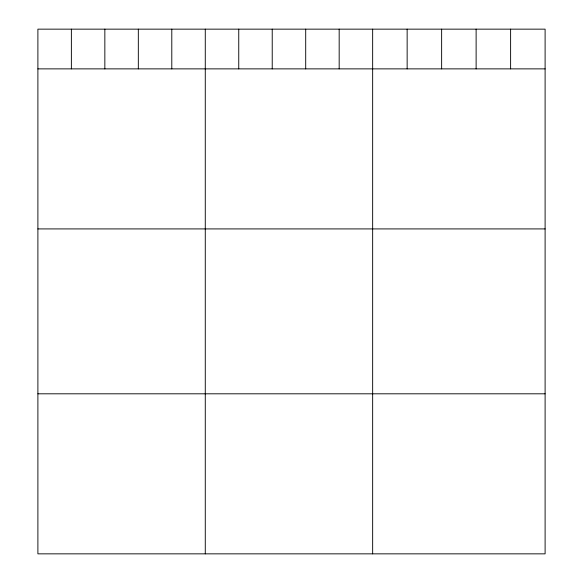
<?xml version="1.0" encoding="UTF-8"?>
<svg xmlns="http://www.w3.org/2000/svg" width="583" height="583" viewBox="0 0 583 583"><rect width="100%" height="100%" fill="white"/><g stroke="black" fill="none" stroke-linecap="round" stroke-linejoin="round"><path stroke-width="0.87" d="M545.105 68.874L545.105 553.85L37.895 553.85L37.895 29.15L545.105 29.15L545.105 68.874L37.895 68.874M37.895 228.915L545.105 228.915M37.895 393.809L545.105 393.809M510.613 29.15L510.613 68.874M476.122 29.15L476.122 68.874M441.637 29.15L441.637 68.874M407.145 29.15L407.145 68.874M372.654 29.15L372.654 553.85M339.175 29.15L339.175 68.874M305.703 29.15L305.703 68.874M272.225 29.15L272.225 68.874M238.753 29.15L238.753 68.874M205.274 29.15L205.274 553.85M171.796 29.15L171.796 68.874M138.324 29.15L138.324 68.874M104.845 29.15L104.845 68.874M71.374 29.15L71.374 68.874"/></g></svg>
